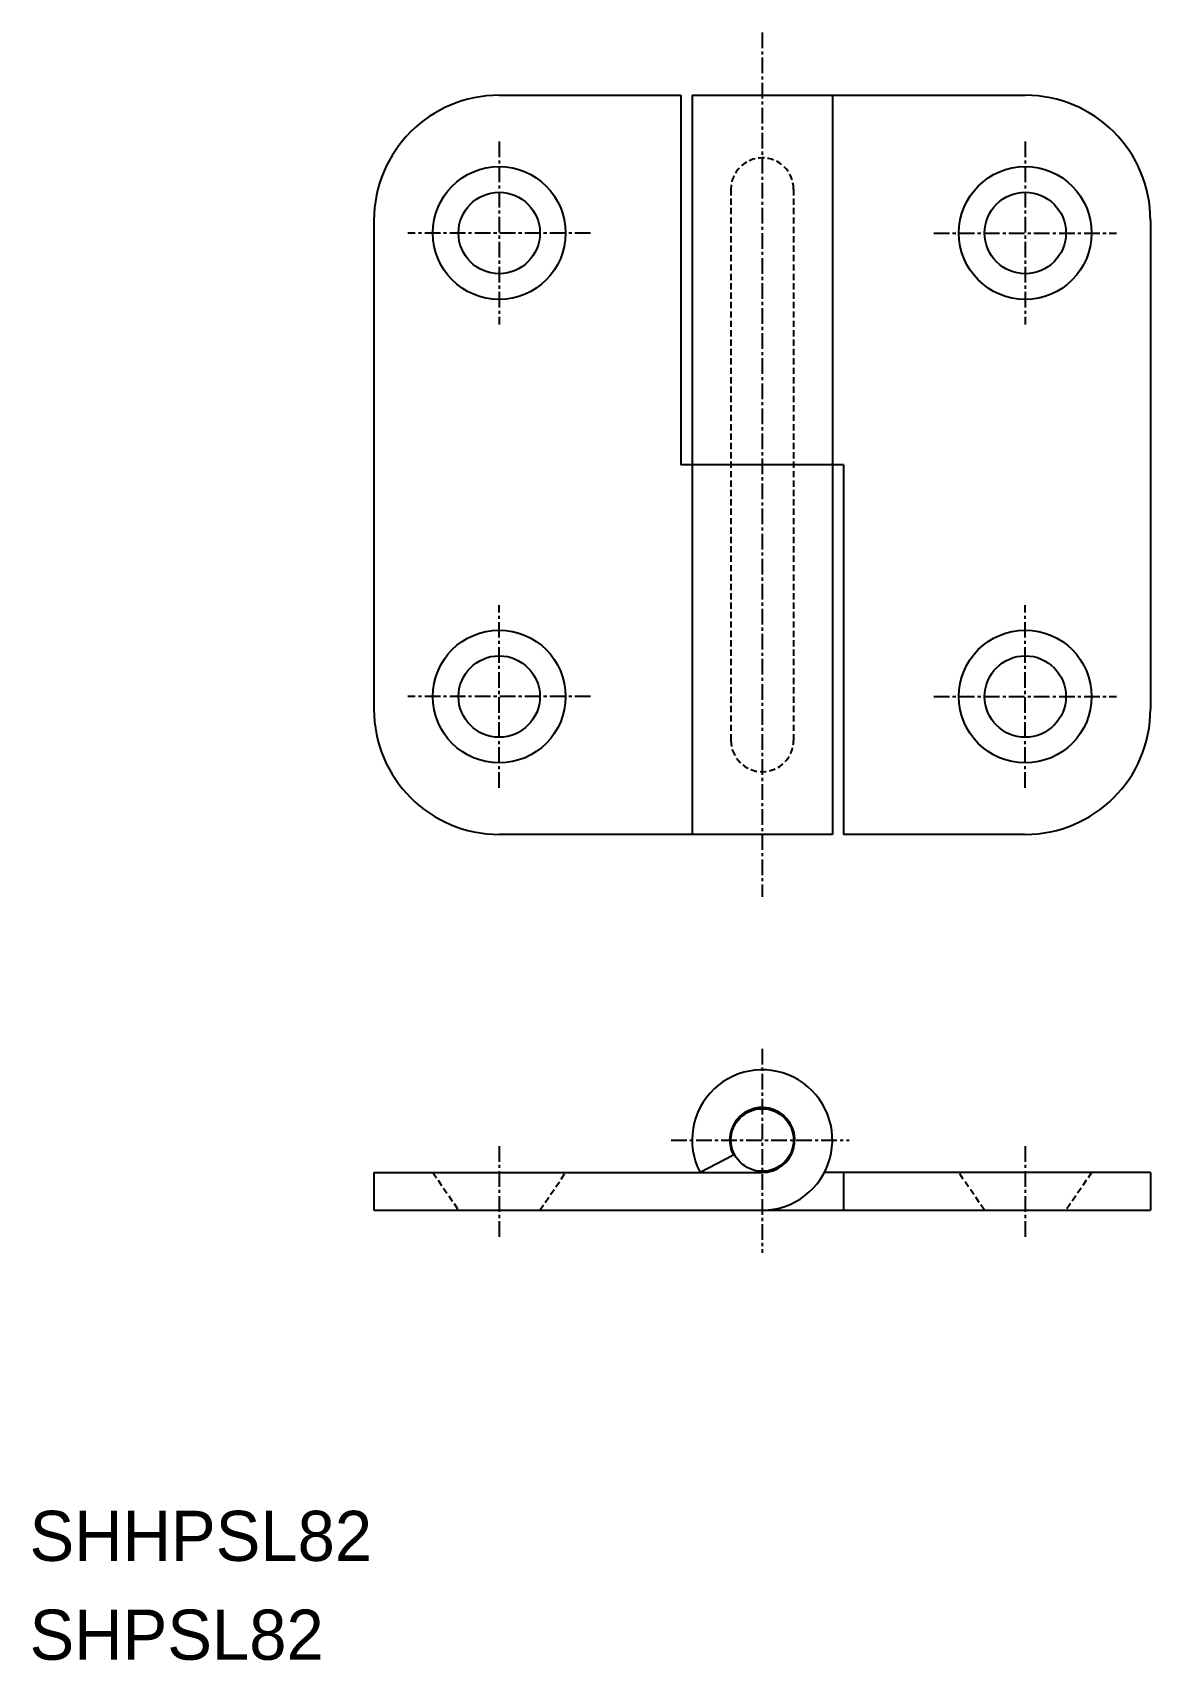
# Model space of a CAD drawing. Extents: x -16257 to -16168, y 576 to 706.
import ezdxf

# ---------------------------------------------------------------- set-up
doc = ezdxf.new("R2010")
doc.units = 0
doc.linetypes.add('CENTER', pattern=[2, 1.25, -0.25, 0.25, -0.25])
doc.linetypes.add('DASHED', pattern=[0.75, 0.5, -0.25])
doc.layers.get('0').update_dxf_attribs({"linetype": 'CONTINUOUS'})
doc.layers.add('CENTER', color=1, linetype='CENTER')

msp = doc.modelspace()

# ---------------------------------------------------------------- linework, layer by layer
at = {"color": 7, "linetype": 'CONTINUOUS'}
for p, q in [((-16220.07, 700.64), (-16205.57, 700.64)), ((-16205.57, 700.64), (-16205.57, 671.14)), ((-16204.67, 700.64), (-16178.07, 700.64)), ((-16204.67, 700.64), (-16204.67, 641.64)), ((-16193.47, 700.64), (-16193.47, 641.64)), ((-16230.07, 690.64), (-16230.07, 651.64)), ((-16168.07, 690.64), (-16168.07, 651.64)), ((-16192.57, 671.14), (-16205.57, 671.14)), ((-16192.57, 671.14), (-16192.57, 641.64)), ((-16193.47, 641.64), (-16220.07, 641.64)), ((-16178.07, 641.64), (-16192.57, 641.64)), ((-16201.37, 616.04), (-16204.03, 614.64)), ((-16230.07, 614.64), (-16230.07, 611.64)), ((-16230.07, 614.64), (-16199.07, 614.64)), ((-16192.57, 614.64), (-16194.11, 614.64)), ((-16192.57, 614.64), (-16192.57, 611.64)), ((-16181.32, 614.64), (-16192.57, 614.64)), ((-16168.07, 614.64), (-16174.82, 614.64)), ((-16168.07, 614.64), (-16168.07, 611.64)), ((-16230.07, 611.64), (-16192.57, 611.64)), ((-16192.57, 611.64), (-16181.32, 611.64)), ((-16174.82, 611.64), (-16168.07, 611.64))]:
    msp.add_line(p, q, dxfattribs=at)
at = {"color": 3, "linetype": 'DASHED'}
for p, q in [((-16201.57, 693.14), (-16201.57, 649.14)), ((-16196.57, 693.14), (-16196.57, 649.14)), ((-16225.37, 614.64), (-16223.32, 611.64)), ((-16216.82, 611.64), (-16214.77, 614.64)), ((-16181.32, 611.64), (-16183.37, 614.64)), ((-16172.77, 614.64), (-16174.82, 611.64))]:
    msp.add_line(p, q, dxfattribs=at)
at = {"linetype": 'CONTINUOUS'}
for p, q in [((-16174.82, 614.64), (-16181.32, 614.64)), ((-16181.32, 611.64), (-16174.82, 611.64))]:
    msp.add_line(p, q, dxfattribs=at)
at = {"color": 7, "linetype": 'CONTINUOUS'}
for centre, radius in [((-16220.07, 689.64), 5.3), ((-16178.07, 689.64), 5.3), ((-16220.07, 689.64), 3.25), ((-16178.07, 689.64), 3.25), ((-16220.07, 652.64), 5.3), ((-16178.07, 652.64), 5.3), ((-16220.07, 652.64), 3.25), ((-16178.07, 652.64), 3.25), ((-16199.07, 617.24), 2.5)]:
    msp.add_circle(centre, radius, dxfattribs=at)
for centre, radius, start, end in [((-16220.07, 690.64), 10, 90, 180), ((-16178.07, 690.64), 10, 0, 90), ((-16220.07, 651.64), 10, 180, 270), ((-16178.07, 651.64), 10, 270, 0), ((-16199.07, 617.24), 5.6, 270, 207.664), ((-16199.07, 617.24), 2.6, 270, 207.664)]:
    msp.add_arc(centre, radius, start, end, dxfattribs=at)
at = {"color": 3, "linetype": 'DASHED'}
for centre, start, end in [((-16199.07, 693.14), 0, 180), ((-16199.07, 649.14), 180, 0)]:
    msp.add_arc(centre, 2.5, start, end, dxfattribs=at)
at = {"layer": 'CENTER', "color": 1, "linetype": 'CENTER'}
for p, q in [((-16199.07, 705.64), (-16199.07, 636.64)), ((-16220.07, 696.94), (-16220.07, 682.34)), ((-16178.07, 696.94), (-16178.07, 682.34)), ((-16212.77, 689.64), (-16227.37, 689.64)), ((-16185.37, 689.64), (-16170.77, 689.64)), ((-16220.07, 645.34), (-16220.07, 659.94)), ((-16178.07, 645.34), (-16178.07, 659.94)), ((-16212.77, 652.64), (-16227.37, 652.64)), ((-16185.37, 652.64), (-16170.77, 652.64)), ((-16199.07, 624.52), (-16199.07, 608.22)), ((-16220.07, 616.76), (-16220.07, 609.34)), ((-16206.35, 617.24), (-16192.12, 617.24)), ((-16178.07, 616.76), (-16178.07, 609.34))]:
    msp.add_line(p, q, dxfattribs=at)

# ---------------------------------------------------------------- texts
at = {"color": 7, "linetype": 'CONTINUOUS'}
for s, p in [('SHHPSL82', (-16257.57, 583.64)), ('SHPSL82', (-16257.57, 575.75))]:
    msp.add_text(s, height=4, dxfattribs=at).set_placement(p)

doc.saveas('drawing.dxf')
